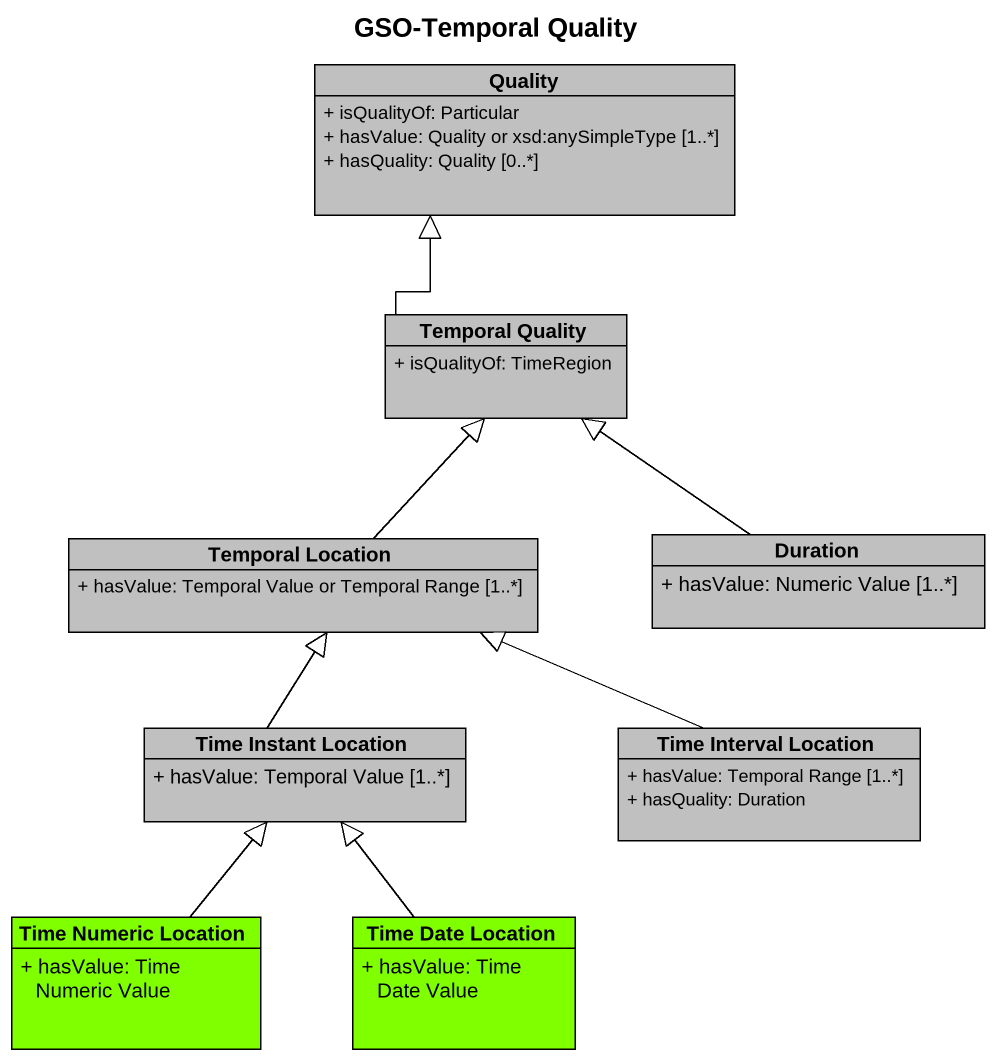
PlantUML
@startuml
title GSO-Temporal Quality
hide circle
hide empty members
skinparam classAttributeIconSize 0
class Quality #C0C0C0 {
  + isQualityOf: Particular
  + hasValue: Quality or xsd:anySimpleType [1..*]
  + hasQuality: Quality [0..*]
}
class "Temporal Quality" as Temporal_Quality #C0C0C0 {
  + isQualityOf: TimeRegion
}
class "Temporal Location" as Temporal_Location #C0C0C0 {
  + hasValue: Temporal Value or Temporal Range [1..*]
}
class Duration #C0C0C0 {
  + hasValue: Numeric Value [1..*]
}
class "Time Instant Location" as Time_Instant_Location #C0C0C0 {
  + hasValue: Temporal Value [1..*]
}
class "Time Interval Location" as Time_Interval_Location #C0C0C0 {
  + hasValue: Temporal Range [1..*]
  + hasQuality: Duration
}
class "Time Numeric Location" as Time_Numeric_Location #7FFF00 {
  + hasValue: Time Numeric Value
}
class "Time Date Location" as Time_Date_Location #7FFF00 {
  + hasValue: Time Date Value
}
Temporal_Quality -up-|> Quality
Temporal_Location -up-|> Temporal_Quality
Duration -up-|> Temporal_Quality
Time_Instant_Location -up-|> Temporal_Location
Time_Interval_Location -left-|> Temporal_Location
Time_Numeric_Location -up-|> Time_Instant_Location
Time_Date_Location -up-|> Time_Instant_Location
@enduml
